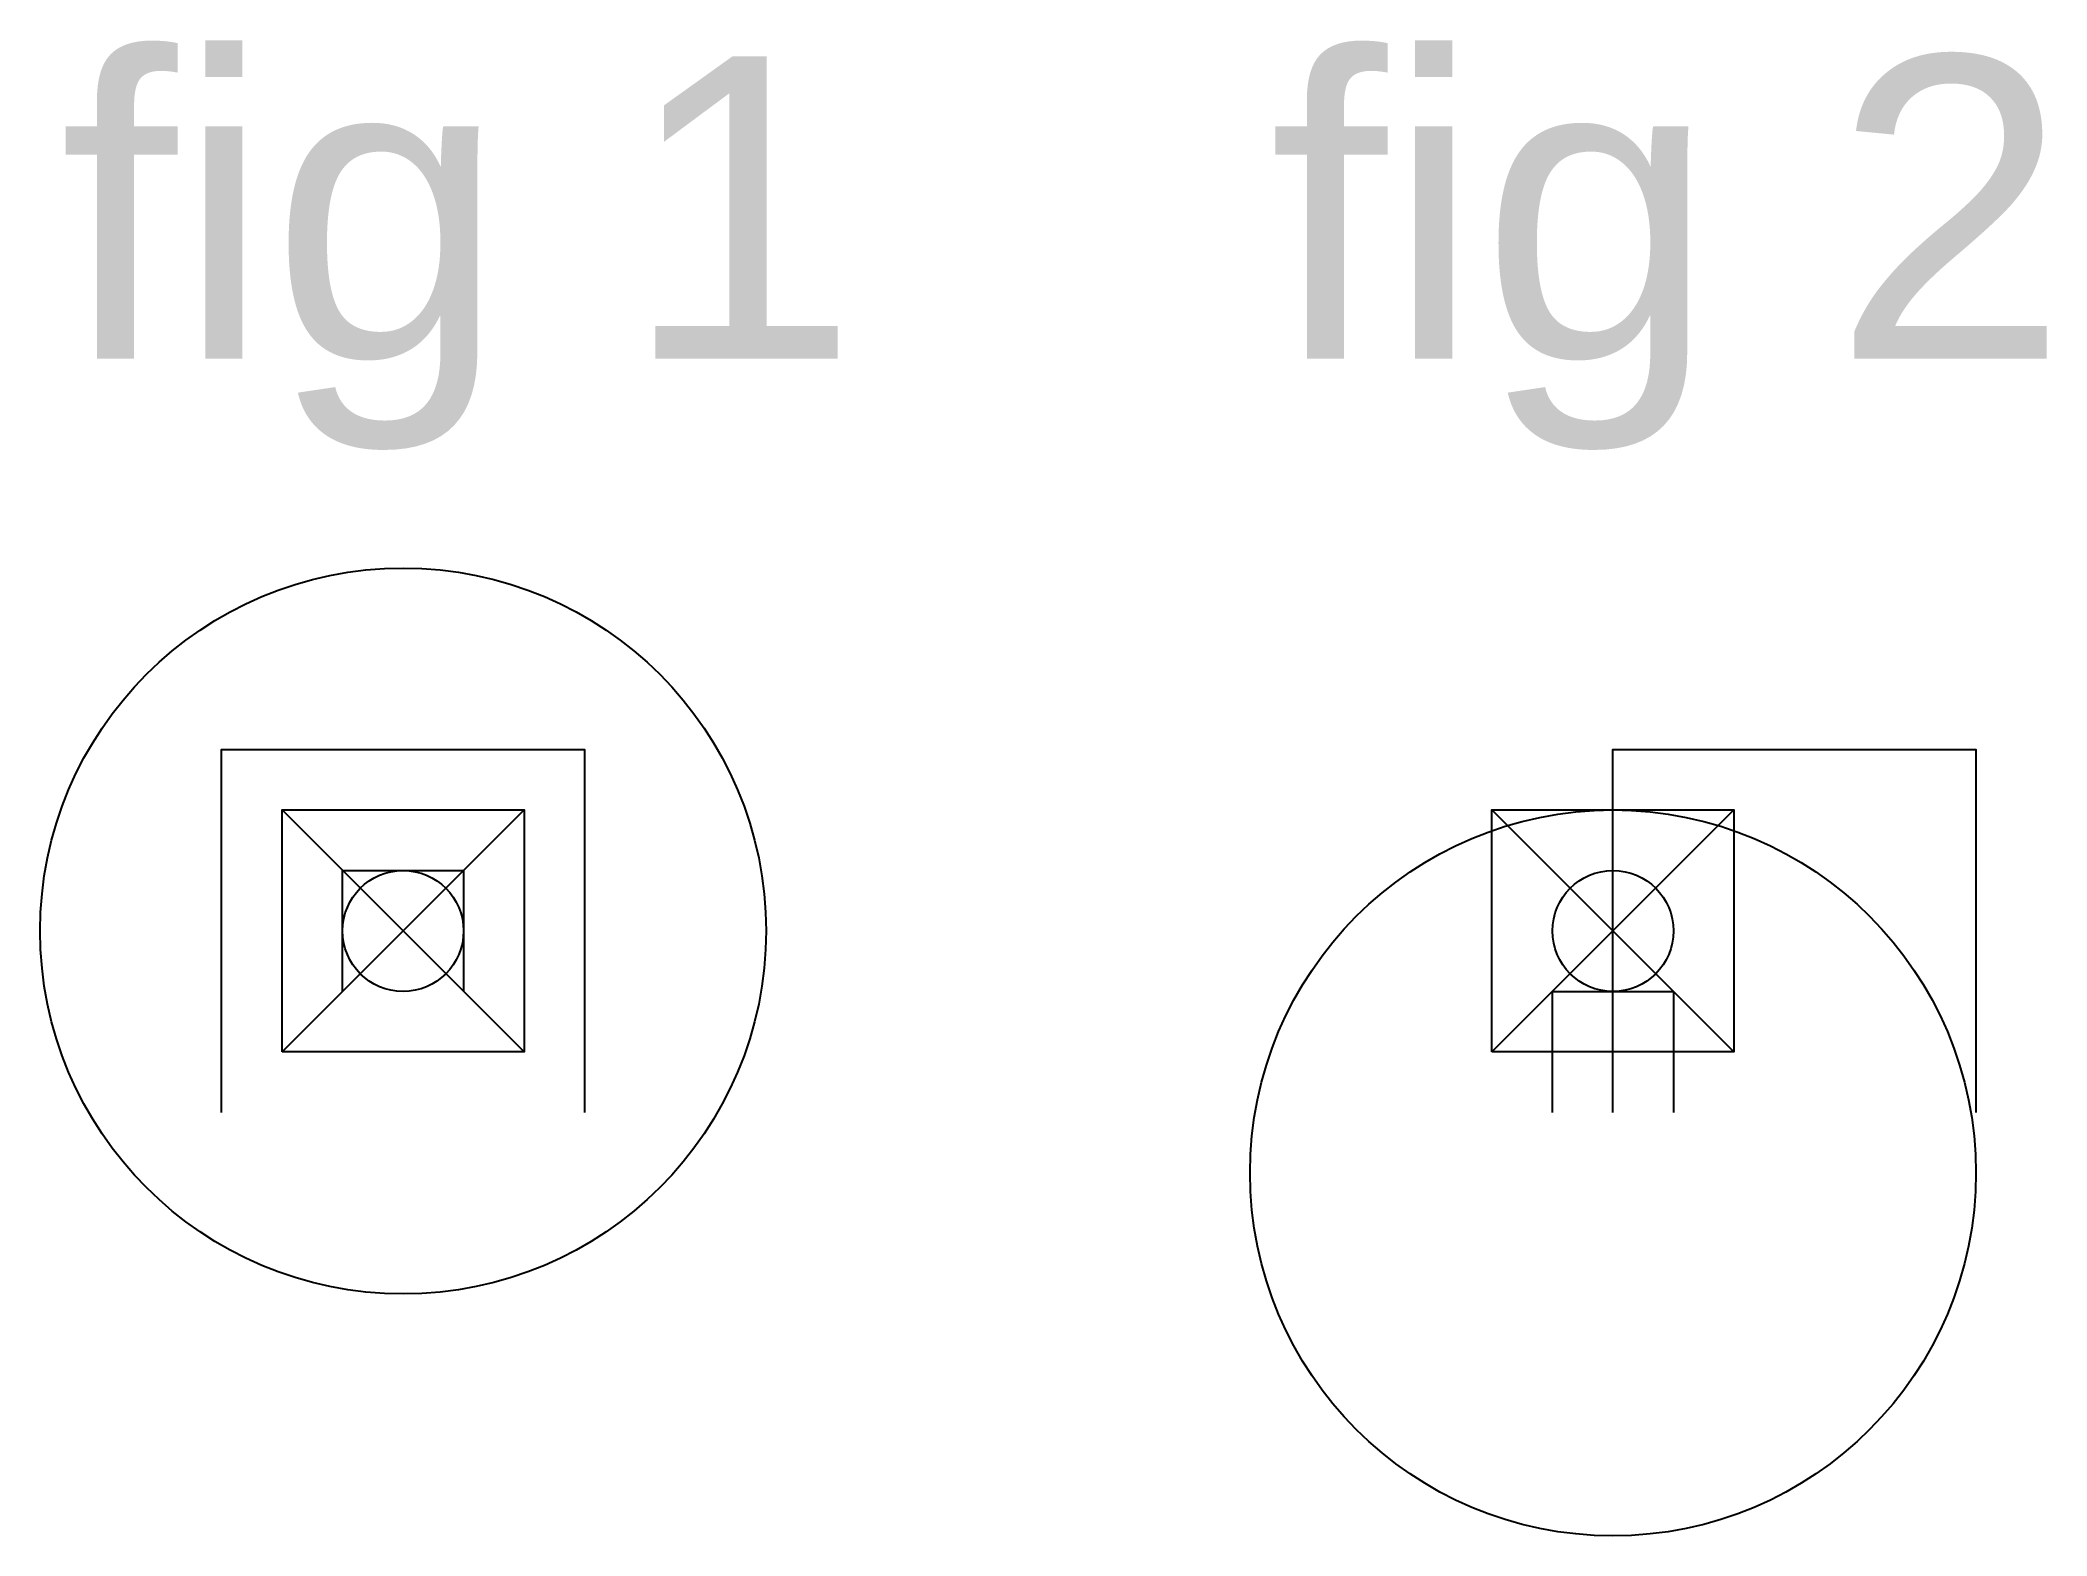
# Model space of a CAD drawing. Header units: millimetres. Extents: x -3 to 13.6, y -5 to 7.4.
import ezdxf

# ---------------------------------------------------------------- set-up
doc = ezdxf.new("R2010")
doc.units = ezdxf.units.MM
doc.header["$PDMODE"] = 35
doc.styles.get("Standard").update_dxf_attribs({"font": 'ARIAL.TTF'})

msp = doc.modelspace()

# ---------------------------------------------------------------- linework, layer by layer
for points in [[(-1.5, -1.5), (-1.5, 1.5), (1.5, 1.5), (1.5, -1.5)], [(10, -1.5), (10, 1.5), (13, 1.5), (13, -1.5)], [(-0.5, -0.5), (-0.5, 0.5), (0.5, 0.5), (0.5, -0.5)], [(9.5, -1.5), (9.5, -0.5), (10.5, -0.5), (10.5, -1.5)]]:
    msp.add_lwpolyline(points)
for points in [[(-1, -1), (-1, 1), (1, 1), (1, -1)], [(9, -1), (9, 1), (11, 1), (11, -1)]]:
    msp.add_lwpolyline(points, close=True)
for centre in [(0, 0), (10, -2)]:
    msp.add_circle(centre, 3)
for p in [(0, 0), (10, 0)]:
    msp.add_point(p)

# ---------------------------------------------------------------- texts
at = {"char_height": 2.5, "attachment_point": 1}
for s, insert in [('fig 1', (-2.839, 7.23)), ('fig 2', (7.161, 7.23))]:
    msp.add_mtext_dynamic_manual_height_columns(s, width=6.94438, gutter_width=12.5, heights=[0], dxfattribs=dict(at, insert=insert))

doc.saveas('drawing.dxf')
